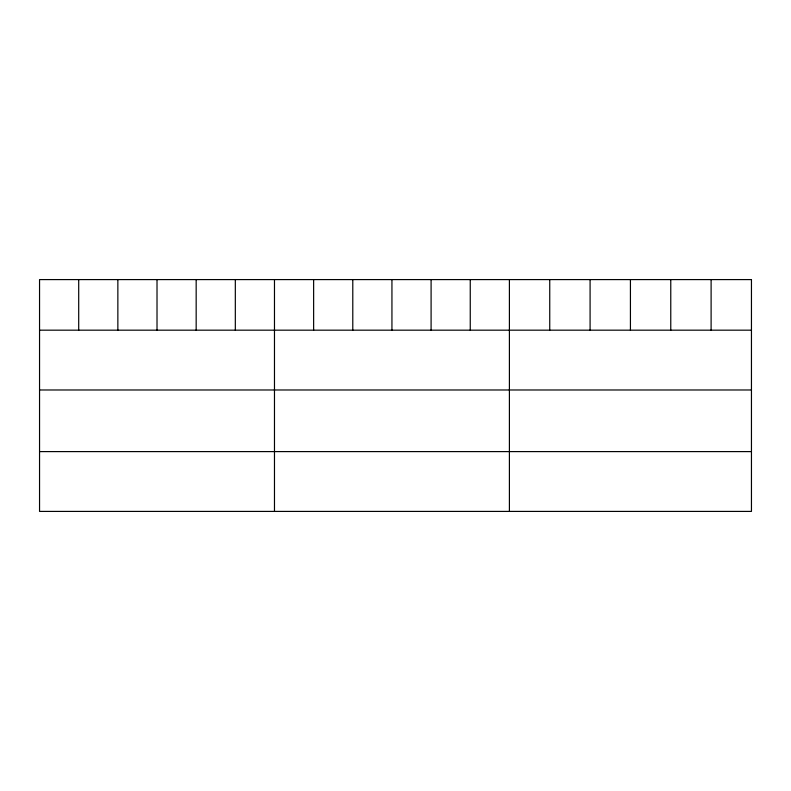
<?xml version="1.0" encoding="UTF-8"?>
<svg xmlns="http://www.w3.org/2000/svg" width="791" height="791" viewBox="0 0 791 791"><rect width="100%" height="100%" fill="white"/><g stroke="black" fill="none" stroke-linecap="round" stroke-linejoin="round"><path stroke-width="1.19" d="M39.55 330.173L751.45 330.173M39.55 389.983L751.45 389.983M39.55 451.602L751.45 451.602M711.109 279.589L711.109 330.173M670.768 279.589L670.768 330.173M630.427 279.589L630.427 330.173M590.086 279.589L590.086 330.173M549.745 279.589L549.745 330.173M509.404 279.589L509.404 511.411M470.25 279.589L470.25 330.173M431.095 279.589L431.095 330.173M391.94 279.589L391.94 330.173M352.786 279.589L352.786 330.173M313.632 279.589L313.632 330.173M274.477 279.589L274.477 511.411M235.322 279.589L235.322 330.173M196.168 279.589L196.168 330.173M157.014 279.589L157.014 330.173M117.859 279.589L117.859 330.173M78.704 279.589L78.704 330.173M751.45 279.589L39.55 279.589L39.55 511.411L751.45 511.411L751.45 279.589"/></g></svg>
